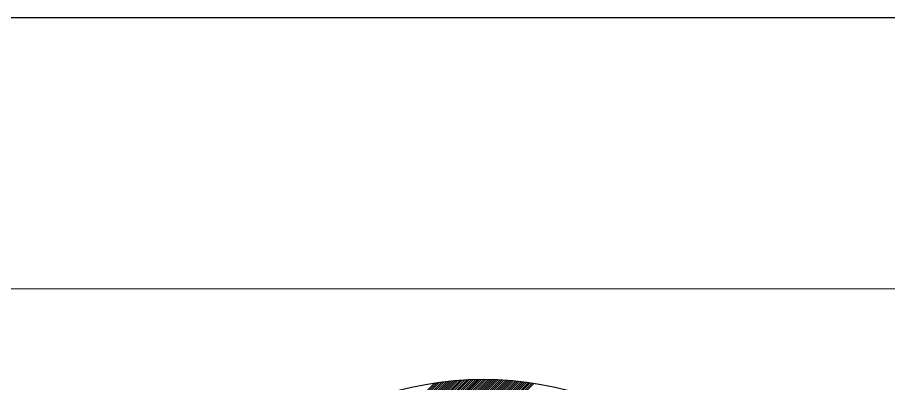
# Model space of a CAD drawing. Header units: millimetres. Extents: x 0 to 134087, y -49114 to 20834.
# Drawn here: x 64987.3 to 65388.2, y -46499 to -46330.3 of the extents above; entities that cross this region are included whole.
import ezdxf

# ---------------------------------------------------------------- set-up
doc = ezdxf.new("R2010")
doc.units = ezdxf.units.MM
doc.header["$LTSCALE"] = 35
doc.linetypes.add('HIDDEN2', pattern=[0.1875, 0.125, -0.0625])
for name, color, linetype in [('9', 2, 'HIDDEN2'), ('BODER', 7, 'Continuous'), ('border', 130, 'Continuous')]:
    doc.layers.add(name, color=color, linetype=linetype)

# ---------------------------------------------------------------- blocks, each defined once
blk = doc.blocks.new('TITLE')
at = {"color": 5}
for p, q in [((733.931, 92.749), (736.441, 95.259)), ((733.958, 92.737), (736.484, 95.263)), ((733.986, 92.727), (736.526, 95.267)), ((734.016, 92.719), (736.568, 95.271)), ((734.048, 92.713), (736.609, 95.274)), ((734.083, 92.709), (736.651, 95.277)), ((734.12, 92.708), (736.691, 95.28)), ((734.158, 92.708), (736.732, 95.282)), ((734.196, 92.708), (736.772, 95.284)), ((734.234, 92.708), (736.813, 95.286)), ((734.273, 92.708), (736.852, 95.288)), ((734.311, 92.708), (736.892, 95.289)), ((734.349, 92.708), (736.931, 95.29)), ((734.387, 92.708), (736.97, 95.291)), ((734.425, 92.708), (737.009, 95.292)), ((734.464, 92.708), (737.047, 95.292)), ((734.502, 92.708), (737.086, 95.292)), ((734.54, 92.708), (737.124, 95.292)), ((734.578, 92.708), (737.162, 95.291)), ((734.616, 92.708), (737.199, 95.291)), ((734.655, 92.708), (737.236, 95.29)), ((734.693, 92.708), (737.274, 95.289)), ((734.731, 92.708), (737.31, 95.287)), ((734.769, 92.708), (737.347, 95.286)), ((734.808, 92.708), (737.384, 95.284)), ((734.846, 92.708), (737.42, 95.282)), ((734.884, 92.708), (737.456, 95.28)), ((734.922, 92.708), (737.492, 95.278)), ((734.96, 92.708), (737.528, 95.275)), ((734.999, 92.708), (737.563, 95.273)), ((735.037, 92.708), (737.598, 95.27)), ((735.075, 92.708), (737.633, 95.267)), ((735.113, 92.708), (737.668, 95.263)), ((735.151, 92.708), (737.703, 95.26)), ((733.802, 92.848), (736.179, 95.226)), ((733.82, 92.829), (736.224, 95.232)), ((733.84, 92.81), (736.268, 95.238)), ((733.861, 92.793), (736.312, 95.244)), ((733.883, 92.777), (736.355, 95.249)), ((733.907, 92.762), (736.398, 95.254)), ((735.19, 92.708), (737.738, 95.256)), ((735.228, 92.708), (737.772, 95.252)), ((735.266, 92.708), (737.806, 95.248)), ((735.304, 92.708), (737.84, 95.244)), ((735.342, 92.708), (737.874, 95.24)), ((735.381, 92.708), (737.908, 95.235)), ((735.419, 92.708), (737.941, 95.231)), ((735.457, 92.708), (737.975, 95.226)), ((735.495, 92.708), (738.008, 95.221))]:
    blk.add_line(p, q, dxfattribs=at)
at = {"layer": '9', "color": 5, "linetype": 'Continuous'}
blk.add_arc((737.077, 89.179), 6.113, 293.4328, 246.5672, dxfattribs=at)
at = {"layer": 'BODER'}
blk.add_line((699.671, 101.966), (823.671, 101.966), dxfattribs=at)
at = {"layer": 'border', "color": 7, "linetype": 'Continuous', "lineweight": 0}
blk.add_line((699.671, 96.966), (823.671, 96.966), dxfattribs=at)
blk.add_line((699.671, 96.966), (823.671, 96.966), dxfattribs=at)

msp = doc.modelspace()

# ---------------------------------------------------------------- block references
at = {"linetype": 'ByBlock', "xscale": 24.99999999749996, "yscale": 24.99999999749996, "zscale": 24.99999999749996}
msp.add_blockref('TITLE', (46774.7711, -48879.4503), dxfattribs=at)

doc.saveas('drawing.dxf')
